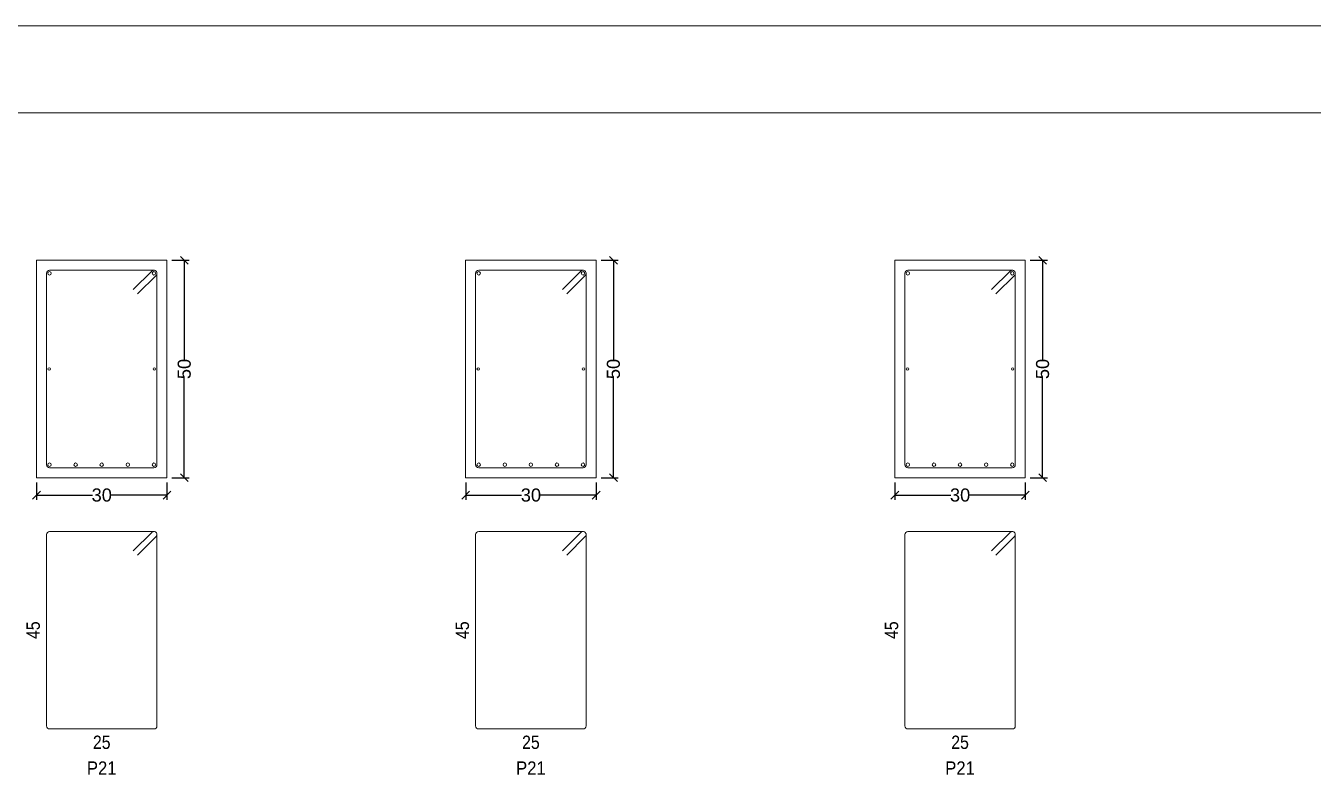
# Model space of a CAD drawing. Header units: millimetres. Extents: x 2 to 158, y -69 to 77.
# Drawn here: x 81.11 to 95.91, y 13.73 to 22.39 of the extents above; entities that cross this region are included whole.
import ezdxf
from ezdxf.enums import TextEntityAlignment as Align

# ---------------------------------------------------------------- set-up
doc = ezdxf.new("R2010")
doc.units = ezdxf.units.MM
for name, color, linetype, lineweight in [('ARM_LONGITUDINAL_Ø6', 151, 'Continuous', 9), ('ARM_LONGITUDINAL_Ø8', 32, 'Continuous', 9), ('ARM_TRANSVERSAL_Ø6', 151, 'Continuous', 9), ('RECUAD_LIMITES', 2, 'Continuous', 0), ('RECUAD_MARCO', 1, 'Continuous', 20), ('SEC_CONT_VIG_HORMIGON_SECCION', 2, 'Continuous', 9), ('SEC_COTAS_SEC_DIM_VIGA', 122, 'Continuous', 0), ('SEC_COTAS_TEXTOS_DESPIECE_ESTRIBADO', 122, 'Continuous', 0), ('SEC_REF_TXT_POSICIONES_ARM_ESTRIBOS', 1, 'Continuous', 9)]:
    doc.layers.add(name, color=color, linetype=linetype, lineweight=lineweight)
doc.styles.add('CYPETXT_0.225_romans', font='arial.ttf', dxfattribs={"height": 0.15})
doc.styles.add('CYPETXT_romans', font='arial.ttf', dxfattribs={"height": 0.2})
doc.dimstyles.new('cype_oblique', dxfattribs={"dimtxt": 0.18, "dimasz": 0.18, "dimexe": 0.05625, "dimexo": 0.05625, "dimgap": 0, "dimtad": 0, "dimdec": 4, "dimzin": 0, "dimdsep": 46, "dimtxsty": 'CYPETXT_0.225_romans', "dimblk": 'OBLIQUE', "dimtsz": 0.045, "dimcen": 0.09, "dimadec": 0, "dimazin": 0, "dimtfac": 1, "dimtdec": 4, "dimtofl": 0, "dimtmove": 2, "dimatfit": 3, "dimfxl": 1, "dimtolj": 1, "dimtzin": 0, "dimarcsym": 0})

# ---------------------------------------------------------------- blocks, each defined once
blk = doc.blocks.new('*D198')
at = {"layer": 'Defpoints', "color": 0, "transparency": 16777216}
for p in [(81.233, 17.189), (82.733, 17.189), (82.733, 16.989)]:
    blk.add_point(p, dxfattribs=at)
at = {"layer": 'SEC_COTAS_SEC_DIM_VIGA', "color": 0, "lineweight": -2, "transparency": 16777216}
for p, q in [((81.188, 16.944), (81.278, 17.034)), ((81.233, 17.133), (81.233, 16.933)), ((82.688, 16.944), (82.778, 17.034)), ((82.733, 17.133), (82.733, 16.933)), ((81.233, 16.989), (81.876, 16.989)), ((82.733, 16.989), (82.09, 16.989))]:
    blk.add_line(p, q, dxfattribs=at)
at = {"layer": 'SEC_COTAS_SEC_DIM_VIGA', "color": 0, "transparency": 16777216, "insert": (81.983, 16.989), "char_height": 0.15, "attachment_point": 5, "style": 'CYPETXT_0.225_romans'}
blk.add_mtext('\\A1;30', dxfattribs=at)
blk = doc.blocks.new('_OBLIQUE')
at = {"color": 0, "linetype": 'ByBlock', "lineweight": -2}
blk.add_line((-0.5, -0.5), (0.5, 0.5), dxfattribs=at)
blk = doc.blocks.new('*D199')
at = {"layer": 'Defpoints', "color": 0, "transparency": 16777216}
for p in [(82.733, 19.689), (82.932, 19.689), (82.733, 17.189)]:
    blk.add_point(p, dxfattribs=at)
at = {"layer": 'SEC_COTAS_SEC_DIM_VIGA', "color": 0, "lineweight": -2, "transparency": 16777216}
for p, q in [((82.977, 19.644), (82.887, 19.734)), ((82.789, 19.689), (82.988, 19.689)), ((82.932, 19.689), (82.932, 18.546)), ((82.932, 17.189), (82.932, 18.332)), ((82.789, 17.189), (82.988, 17.189)), ((82.977, 17.144), (82.887, 17.234))]:
    blk.add_line(p, q, dxfattribs=at)
at = {"layer": 'SEC_COTAS_SEC_DIM_VIGA', "color": 0, "transparency": 16777216, "insert": (82.932, 18.439), "char_height": 0.15, "attachment_point": 5, "rotation": 90, "style": 'CYPETXT_0.225_romans'}
blk.add_mtext('\\A1;50', dxfattribs=at)
blk = doc.blocks.new('*D200')
at = {"layer": 'Defpoints', "color": 0, "transparency": 16777216}
for p in [(86.168, 17.189), (87.668, 17.189), (87.668, 16.989)]:
    blk.add_point(p, dxfattribs=at)
at = {"layer": 'SEC_COTAS_SEC_DIM_VIGA', "color": 0, "lineweight": -2, "transparency": 16777216}
for p, q in [((86.123, 16.944), (86.213, 17.034)), ((86.168, 17.133), (86.168, 16.933)), ((87.623, 16.944), (87.713, 17.034)), ((87.668, 17.133), (87.668, 16.933)), ((86.168, 16.989), (86.811, 16.989)), ((87.668, 16.989), (87.025, 16.989))]:
    blk.add_line(p, q, dxfattribs=at)
at = {"layer": 'SEC_COTAS_SEC_DIM_VIGA', "color": 0, "transparency": 16777216, "insert": (86.918, 16.989), "char_height": 0.15, "attachment_point": 5, "style": 'CYPETXT_0.225_romans'}
blk.add_mtext('\\A1;30', dxfattribs=at)
blk = doc.blocks.new('*D201')
at = {"layer": 'Defpoints', "color": 0, "transparency": 16777216}
for p in [(87.668, 19.689), (87.867, 19.689), (87.668, 17.189)]:
    blk.add_point(p, dxfattribs=at)
at = {"layer": 'SEC_COTAS_SEC_DIM_VIGA', "color": 0, "lineweight": -2, "transparency": 16777216}
for p, q in [((87.912, 19.644), (87.822, 19.734)), ((87.724, 19.689), (87.923, 19.689)), ((87.867, 19.689), (87.867, 18.546)), ((87.867, 17.189), (87.867, 18.332)), ((87.724, 17.189), (87.923, 17.189)), ((87.912, 17.144), (87.822, 17.234))]:
    blk.add_line(p, q, dxfattribs=at)
at = {"layer": 'SEC_COTAS_SEC_DIM_VIGA', "color": 0, "transparency": 16777216, "insert": (87.867, 18.439), "char_height": 0.15, "attachment_point": 5, "rotation": 90, "style": 'CYPETXT_0.225_romans'}
blk.add_mtext('\\A1;50', dxfattribs=at)
blk = doc.blocks.new('*D202')
at = {"layer": 'Defpoints', "color": 0, "transparency": 16777216}
for p in [(91.103, 17.189), (92.603, 17.189), (92.603, 16.989)]:
    blk.add_point(p, dxfattribs=at)
at = {"layer": 'SEC_COTAS_SEC_DIM_VIGA', "color": 0, "lineweight": -2, "transparency": 16777216}
for p, q in [((91.058, 16.944), (91.148, 17.034)), ((91.103, 17.133), (91.103, 16.933)), ((92.558, 16.944), (92.648, 17.034)), ((92.603, 17.133), (92.603, 16.933)), ((91.103, 16.989), (91.746, 16.989)), ((92.603, 16.989), (91.96, 16.989))]:
    blk.add_line(p, q, dxfattribs=at)
at = {"layer": 'SEC_COTAS_SEC_DIM_VIGA', "color": 0, "transparency": 16777216, "insert": (91.853, 16.989), "char_height": 0.15, "attachment_point": 5, "style": 'CYPETXT_0.225_romans'}
blk.add_mtext('\\A1;30', dxfattribs=at)
blk = doc.blocks.new('*D203')
at = {"layer": 'Defpoints', "color": 0, "transparency": 16777216}
for p in [(92.603, 19.689), (92.802, 19.689), (92.603, 17.189)]:
    blk.add_point(p, dxfattribs=at)
at = {"layer": 'SEC_COTAS_SEC_DIM_VIGA', "color": 0, "lineweight": -2, "transparency": 16777216}
for p, q in [((92.847, 19.644), (92.757, 19.734)), ((92.659, 19.689), (92.858, 19.689)), ((92.802, 19.689), (92.802, 18.546)), ((92.802, 17.189), (92.802, 18.332)), ((92.659, 17.189), (92.858, 17.189)), ((92.847, 17.144), (92.757, 17.234))]:
    blk.add_line(p, q, dxfattribs=at)
at = {"layer": 'SEC_COTAS_SEC_DIM_VIGA', "color": 0, "transparency": 16777216, "insert": (92.802, 18.439), "char_height": 0.15, "attachment_point": 5, "rotation": 90, "style": 'CYPETXT_0.225_romans'}
blk.add_mtext('\\A1;50', dxfattribs=at)

msp = doc.modelspace()

# ---------------------------------------------------------------- linework, layer by layer
at = {"layer": 'ARM_LONGITUDINAL_Ø6'}
for centre in [(81.37765, 18.43885), (82.58765, 18.43885), (86.31265, 18.43885), (87.52265, 18.43885), (91.24765, 18.43885), (92.45765, 18.43885)]:
    msp.add_circle(centre, 0.015, dxfattribs=at)
at = {"layer": 'ARM_LONGITUDINAL_Ø8'}
for centre in [(81.38265, 19.53885), (82.58265, 19.53885), (86.31765, 19.53885), (87.51765, 19.53885), (91.25265, 19.53885), (92.45265, 19.53885), (81.38265, 17.33885), (81.68265, 17.33885), (81.98265, 17.33885), (82.28265, 17.33885), (82.58265, 17.33885), (86.31765, 17.33885), (86.61765, 17.33885), (86.91765, 17.33885), (87.21765, 17.33885), (87.51765, 17.33885), (91.25265, 17.33885), (91.55265, 17.33885), (91.85265, 17.33885), (92.15265, 17.33885), (92.45265, 17.33885)]:
    msp.add_circle(centre, 0.02, dxfattribs=at)
at = {"layer": 'ARM_TRANSVERSAL_Ø6'}
for points in [[(82.39526, 19.30197), (82.61096, 19.51828), (82.61383, 19.52296), (82.61593, 19.52804), (82.61722, 19.53338), (82.61765, 19.53885), (82.61698, 19.54568), (82.61498, 19.55225), (82.61175, 19.5583), (82.6074, 19.5636), (82.60209, 19.56796), (82.59604, 19.57119), (82.58948, 19.57318), (82.58265, 19.57385), (81.38265, 19.57385), (81.36925, 19.57119), (81.3579, 19.5636), (81.35031, 19.55225), (81.34765, 19.53885), (81.34765, 17.33885), (81.35031, 17.32546), (81.3579, 17.3141), (81.36925, 17.30652), (81.38265, 17.30385), (82.58265, 17.30385), (82.59604, 17.30652), (82.6074, 17.3141), (82.61498, 17.32546), (82.61765, 17.33885), (82.61765, 19.53885), (82.61698, 19.54568), (82.61498, 19.55225), (82.61175, 19.5583), (82.6074, 19.5636), (82.60209, 19.56796), (82.59604, 19.57119), (82.58948, 19.57318), (82.58265, 19.57385), (82.57582, 19.57318), (82.56925, 19.57119), (82.5632, 19.56796), (82.5579, 19.5636), (82.34577, 19.35147)], [(87.33026, 19.30197), (87.54596, 19.51828), (87.54883, 19.52296), (87.55093, 19.52804), (87.55222, 19.53338), (87.55265, 19.53885), (87.55198, 19.54568), (87.54998, 19.55225), (87.54675, 19.5583), (87.5424, 19.5636), (87.53709, 19.56796), (87.53104, 19.57119), (87.52448, 19.57318), (87.51765, 19.57385), (86.31765, 19.57385), (86.30425, 19.57119), (86.2929, 19.5636), (86.28531, 19.55225), (86.28265, 19.53885), (86.28265, 17.33885), (86.28531, 17.32546), (86.2929, 17.3141), (86.30425, 17.30652), (86.31765, 17.30385), (87.51765, 17.30385), (87.53104, 17.30652), (87.5424, 17.3141), (87.54998, 17.32546), (87.55265, 17.33885), (87.55265, 19.53885), (87.55198, 19.54568), (87.54998, 19.55225), (87.54675, 19.5583), (87.5424, 19.5636), (87.53709, 19.56796), (87.53104, 19.57119), (87.52448, 19.57318), (87.51765, 19.57385), (87.51082, 19.57318), (87.50425, 19.57119), (87.4982, 19.56796), (87.4929, 19.5636), (87.28077, 19.35147)], [(92.26526, 19.30197), (92.48096, 19.51828), (92.48383, 19.52296), (92.48593, 19.52804), (92.48722, 19.53338), (92.48765, 19.53885), (92.48698, 19.54568), (92.48498, 19.55225), (92.48175, 19.5583), (92.4774, 19.5636), (92.47209, 19.56796), (92.46604, 19.57119), (92.45948, 19.57318), (92.45265, 19.57385), (91.25265, 19.57385), (91.23925, 19.57119), (91.2279, 19.5636), (91.22031, 19.55225), (91.21765, 19.53885), (91.21765, 17.33885), (91.22031, 17.32546), (91.2279, 17.3141), (91.23925, 17.30652), (91.25265, 17.30385), (92.45265, 17.30385), (92.46604, 17.30652), (92.4774, 17.3141), (92.48498, 17.32546), (92.48765, 17.33885), (92.48765, 19.53885), (92.48698, 19.54568), (92.48498, 19.55225), (92.48175, 19.5583), (92.4774, 19.5636), (92.47209, 19.56796), (92.46604, 19.57119), (92.45948, 19.57318), (92.45265, 19.57385), (92.44582, 19.57318), (92.43925, 19.57119), (92.4332, 19.56796), (92.4279, 19.5636), (92.21577, 19.35147)], [(82.39526, 16.29897), (82.61096, 16.51528), (82.61383, 16.51996), (82.61593, 16.52504), (82.61722, 16.53038), (82.61765, 16.53585), (82.61698, 16.54268), (82.61498, 16.54925), (82.61175, 16.5553), (82.6074, 16.5606), (82.60209, 16.56496), (82.59604, 16.56819), (82.58948, 16.57018), (82.58265, 16.57085), (81.38265, 16.57085), (81.36925, 16.56819), (81.3579, 16.5606), (81.35031, 16.54925), (81.34765, 16.53585), (81.34765, 14.33585), (81.35031, 14.32246), (81.3579, 14.3111), (81.36925, 14.30352), (81.38265, 14.30085), (82.58265, 14.30085), (82.59604, 14.30352), (82.6074, 14.3111), (82.61498, 14.32246), (82.61765, 14.33585), (82.61765, 16.53585), (82.61698, 16.54268), (82.61498, 16.54925), (82.61175, 16.5553), (82.6074, 16.5606), (82.60209, 16.56496), (82.59604, 16.56819), (82.58948, 16.57018), (82.58265, 16.57085), (82.57582, 16.57018), (82.56925, 16.56819), (82.5632, 16.56496), (82.5579, 16.5606), (82.34577, 16.34847)], [(87.33026, 16.29897), (87.54596, 16.51528), (87.54883, 16.51996), (87.55093, 16.52504), (87.55222, 16.53038), (87.55265, 16.53585), (87.55198, 16.54268), (87.54998, 16.54925), (87.54675, 16.5553), (87.5424, 16.5606), (87.53709, 16.56496), (87.53104, 16.56819), (87.52448, 16.57018), (87.51765, 16.57085), (86.31765, 16.57085), (86.30425, 16.56819), (86.2929, 16.5606), (86.28531, 16.54925), (86.28265, 16.53585), (86.28265, 14.33585), (86.28531, 14.32246), (86.2929, 14.3111), (86.30425, 14.30352), (86.31765, 14.30085), (87.51765, 14.30085), (87.53104, 14.30352), (87.5424, 14.3111), (87.54998, 14.32246), (87.55265, 14.33585), (87.55265, 16.53585), (87.55198, 16.54268), (87.54998, 16.54925), (87.54675, 16.5553), (87.5424, 16.5606), (87.53709, 16.56496), (87.53104, 16.56819), (87.52448, 16.57018), (87.51765, 16.57085), (87.51082, 16.57018), (87.50425, 16.56819), (87.4982, 16.56496), (87.4929, 16.5606), (87.28077, 16.34847)], [(92.26526, 16.29897), (92.48096, 16.51528), (92.48383, 16.51996), (92.48593, 16.52504), (92.48722, 16.53038), (92.48765, 16.53585), (92.48698, 16.54268), (92.48498, 16.54925), (92.48175, 16.5553), (92.4774, 16.5606), (92.47209, 16.56496), (92.46604, 16.56819), (92.45948, 16.57018), (92.45265, 16.57085), (91.25265, 16.57085), (91.23925, 16.56819), (91.2279, 16.5606), (91.22031, 16.54925), (91.21765, 16.53585), (91.21765, 14.33585), (91.22031, 14.32246), (91.2279, 14.3111), (91.23925, 14.30352), (91.25265, 14.30085), (92.45265, 14.30085), (92.46604, 14.30352), (92.4774, 14.3111), (92.48498, 14.32246), (92.48765, 14.33585), (92.48765, 16.53585), (92.48698, 16.54268), (92.48498, 16.54925), (92.48175, 16.5553), (92.4774, 16.5606), (92.47209, 16.56496), (92.46604, 16.56819), (92.45948, 16.57018), (92.45265, 16.57085), (92.44582, 16.57018), (92.43925, 16.56819), (92.4332, 16.56496), (92.4279, 16.5606), (92.21577, 16.34847)]]:
    msp.add_lwpolyline(points, dxfattribs=at)
at = {"layer": 'RECUAD_LIMITES'}
msp.add_lwpolyline([(67.36494, 2.98504), (158.36494, 2.98504), (158.36494, 22.38504), (67.36494, 22.38504), (67.36494, 4.08504)], close=True, dxfattribs=at)
at = {"layer": 'RECUAD_MARCO'}
msp.add_lwpolyline([(69.86494, 3.98504), (157.36494, 3.98504), (157.36494, 21.38504), (69.86494, 21.38504), (69.86494, 5.08504)], close=True, dxfattribs=at)
at = {"layer": 'SEC_CONT_VIG_HORMIGON_SECCION'}
for points in [[(82.73265, 19.68885), (81.23265, 19.68885), (81.23265, 17.18885), (82.73265, 17.18885), (82.73265, 19.68885)], [(87.66765, 19.68885), (86.16765, 19.68885), (86.16765, 17.18885), (87.66765, 17.18885), (87.66765, 19.68885)], [(92.60265, 19.68885), (91.10265, 19.68885), (91.10265, 17.18885), (92.60265, 17.18885), (92.60265, 19.68885)]]:
    msp.add_lwpolyline(points, close=True, dxfattribs=at)

# ---------------------------------------------------------------- texts
at = {"layer": 'SEC_COTAS_TEXTOS_DESPIECE_ESTRIBADO', "style": 'CYPETXT_romans', "width": 0.853312}
for p in [(81.27098, 15.43585), (86.20598, 15.43585), (91.14098, 15.43585)]:
    msp.add_text('45', height=0.153333, rotation=90, dxfattribs=at).set_placement(p, align=Align.CENTER)
for p in [(81.98265, 14.22419), (86.91765, 14.22419), (91.85265, 14.22419)]:
    msp.add_text('25', height=0.153333, dxfattribs=at).set_placement(p, align=Align.TOP_CENTER)
at = {"layer": 'SEC_REF_TXT_POSICIONES_ARM_ESTRIBOS', "style": 'CYPETXT_romans', "width": 0.894629}
for p in [(81.98265, 13.85085), (86.91765, 13.85085), (91.85265, 13.85085)]:
    msp.add_text('P21', height=0.153333, dxfattribs=at).set_placement(p, align=Align.MIDDLE_CENTER)

# ---------------------------------------------------------------- dimensions: what is measured, and where the dimension line sits
at = {"layer": 'SEC_COTAS_SEC_DIM_VIGA'}
for p1, p2, text, picture, middle in [((82.73265, 17.18885), (82.73265, 19.68885), '50', '*D199', (82.93215, 18.43885)), ((87.66765, 17.18885), (87.66765, 19.68885), '50', '*D201', (87.86715, 18.43885)), ((92.60265, 17.18885), (92.60265, 19.68885), '50', '*D203', (92.80215, 18.43885)), ((81.23265, 17.18885), (82.73265, 17.18885), '30', '*D198', (81.98265, 16.98935)), ((86.16765, 17.18885), (87.66765, 17.18885), '30', '*D200', (86.91765, 16.98935)), ((91.10265, 17.18885), (92.60265, 17.18885), '30', '*D202', (91.85265, 16.98935))]:
    dim = msp.add_aligned_dim(p1=p1, p2=p2, distance=-0.1995, text=text, dimstyle='cype_oblique', dxfattribs=at)
    dim.commit()
    dim.dimension.update_dxf_attribs({"geometry": picture, "text_midpoint": middle})

doc.saveas('drawing.dxf')
